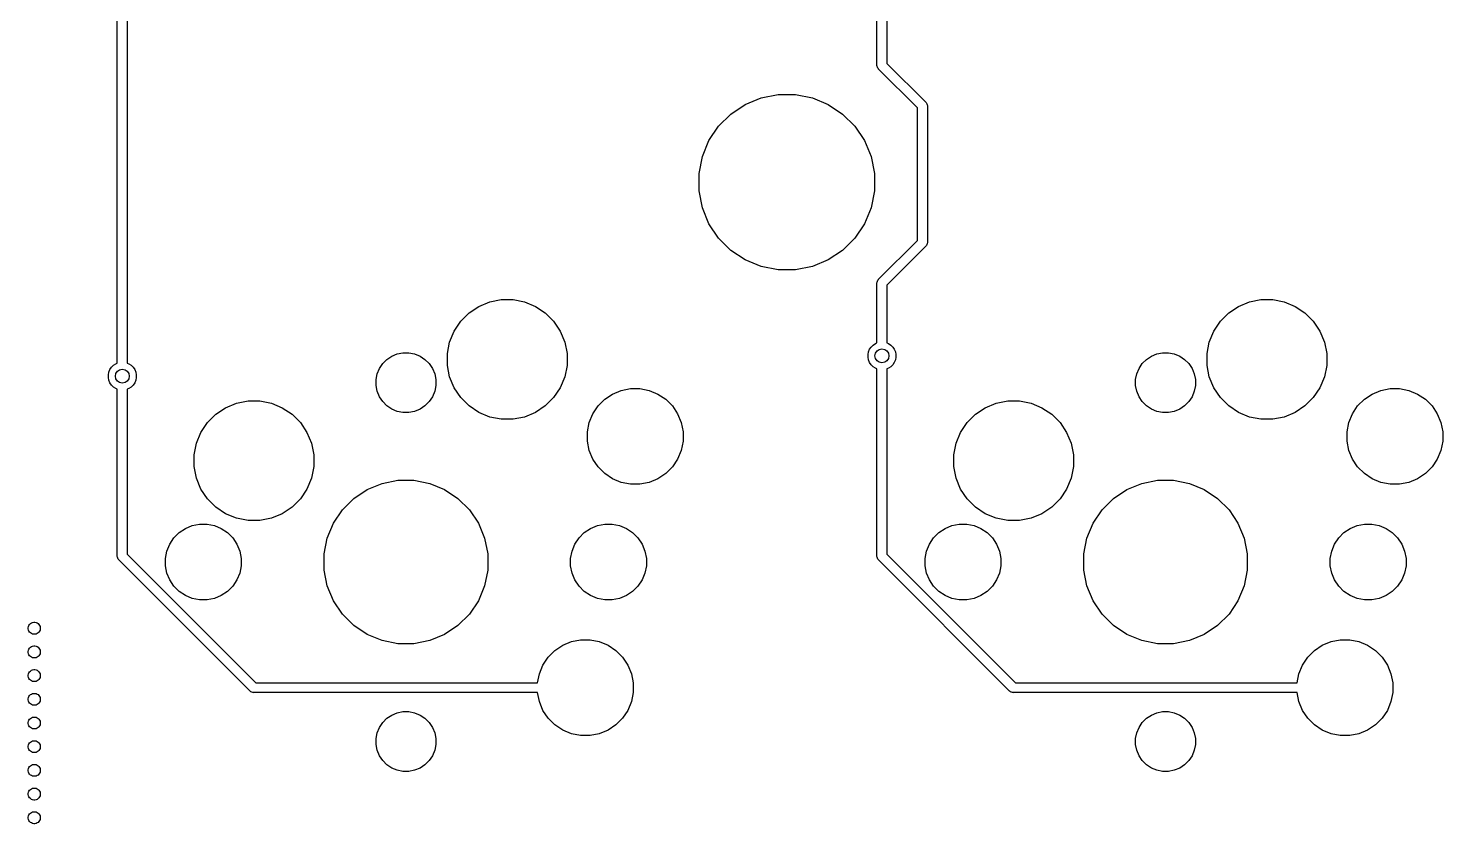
# Model space of a CAD drawing. Extents: x 70 to 347, y -163 to -55.
# Drawn here: x 208.78 to 244.25, y -153.96 to -134.01 of the extents above; entities that cross this region are included whole.
import ezdxf

# ---------------------------------------------------------------- set-up
doc = ezdxf.new("R2010")
doc.units = 0
doc.layers.add('BLACK', color=7, linetype='CONTINUOUS')

msp = doc.modelspace()

# ---------------------------------------------------------------- linework, layer by layer
at = {"layer": 'BLACK', "linetype": 'CONTINUOUS'}
for p, q in [((230.06, -134.936), (230.06, -131.527)), ((211.01, -142.408), (211.01, -131.654)), ((211.26, -131.7), (211.26, -142.408)), ((230.31, -131.621), (230.31, -134.891)), ((230.059, -134.943), (230.06, -134.936)), ((230.061, -134.967), (230.059, -134.943)), ((230.069, -134.991), (230.061, -134.967)), ((230.08, -135.012), (230.069, -134.991)), ((230.087, -135.021), (230.08, -135.012)), ((230.096, -135.031), (230.087, -135.021)), ((230.101, -135.035), (230.096, -135.031)), ((231.073, -136.008), (230.101, -135.035)), ((230.31, -134.891), (231.282, -135.863)), ((226.755, -135.922), (227.155, -135.756)), ((227.155, -135.756), (227.58, -135.671)), ((227.58, -135.671), (228.014, -135.671)), ((228.014, -135.671), (228.439, -135.756)), ((228.439, -135.756), (228.839, -135.922)), ((226.088, -136.469), (226.395, -136.162)), ((226.395, -136.162), (226.755, -135.922)), ((228.839, -135.922), (229.199, -136.162)), ((229.199, -136.162), (229.506, -136.469)), ((231.073, -139.333), (231.073, -136.008)), ((231.282, -135.863), (231.287, -135.867)), ((231.287, -135.867), (231.291, -135.872)), ((231.291, -135.872), (231.302, -135.886)), ((231.302, -135.886), (231.304, -135.889)), ((231.304, -135.889), (231.314, -135.908)), ((231.314, -135.908), (231.321, -135.932)), ((231.321, -135.932), (231.323, -135.95)), ((231.323, -135.95), (231.323, -135.95)), ((231.323, -135.95), (231.324, -135.956)), ((231.324, -135.956), (231.323, -135.962)), ((231.323, -135.962), (231.323, -139.379)), ((225.847, -136.829), (226.088, -136.469)), ((229.506, -136.469), (229.747, -136.829)), ((225.682, -137.229), (225.847, -136.829)), ((229.747, -136.829), (229.912, -137.229)), ((225.597, -137.655), (225.682, -137.229)), ((229.912, -137.229), (229.997, -137.655)), ((225.597, -138.088), (225.597, -137.655)), ((229.997, -137.655), (229.997, -138.088)), ((225.682, -138.513), (225.597, -138.088)), ((229.997, -138.088), (229.912, -138.513)), ((225.847, -138.913), (225.682, -138.513)), ((229.912, -138.513), (229.747, -138.913)), ((226.088, -139.274), (225.847, -138.913)), ((229.747, -138.913), (229.506, -139.274)), ((226.395, -139.58), (226.088, -139.274)), ((229.506, -139.274), (229.199, -139.58)), ((230.101, -140.306), (231.073, -139.333)), ((231.323, -139.391), (231.321, -139.41)), ((231.323, -139.379), (231.324, -139.385)), ((231.324, -139.385), (231.323, -139.391)), ((231.323, -139.391), (231.323, -139.391)), ((226.755, -139.821), (226.395, -139.58)), ((229.199, -139.58), (228.839, -139.821)), ((231.282, -139.478), (230.31, -140.45)), ((231.287, -139.474), (231.282, -139.478)), ((231.3, -139.457), (231.287, -139.474)), ((231.302, -139.455), (231.3, -139.457)), ((231.314, -139.433), (231.302, -139.455)), ((231.318, -139.421), (231.314, -139.433)), ((231.321, -139.41), (231.318, -139.421)), ((227.155, -139.987), (226.755, -139.821)), ((227.58, -140.071), (227.155, -139.987)), ((228.014, -140.071), (227.58, -140.071)), ((228.439, -139.987), (228.014, -140.071)), ((228.839, -139.821), (228.439, -139.987)), ((230.059, -140.399), (230.06, -140.392)), ((230.06, -140.405), (230.059, -140.399)), ((230.06, -140.392), (230.061, -140.374)), ((230.06, -140.392), (230.06, -140.392)), ((230.06, -141.9), (230.06, -140.405)), ((230.061, -140.374), (230.069, -140.35)), ((230.069, -140.35), (230.08, -140.329)), ((230.08, -140.329), (230.096, -140.31)), ((230.096, -140.31), (230.101, -140.306)), ((230.31, -140.45), (230.31, -141.9)), ((219.621, -141.36), (219.83, -141.151)), ((219.83, -141.151), (220.076, -140.987)), ((220.076, -140.987), (220.349, -140.874)), ((220.349, -140.874), (220.639, -140.816)), ((220.639, -140.816), (220.934, -140.816)), ((220.934, -140.816), (221.224, -140.874)), ((221.224, -140.874), (221.497, -140.987)), ((221.497, -140.987), (221.743, -141.151)), ((221.743, -141.151), (221.952, -141.36)), ((238.671, -141.36), (238.88, -141.151)), ((238.88, -141.151), (239.126, -140.987)), ((239.126, -140.987), (239.399, -140.874)), ((239.399, -140.874), (239.689, -140.816)), ((239.689, -140.816), (239.984, -140.816)), ((239.984, -140.816), (240.274, -140.874)), ((240.274, -140.874), (240.547, -140.987)), ((240.547, -140.987), (240.793, -141.151)), ((240.793, -141.151), (241.002, -141.36)), ((219.457, -141.606), (219.621, -141.36)), ((221.952, -141.36), (222.116, -141.606)), ((238.507, -141.606), (238.671, -141.36)), ((241.002, -141.36), (241.166, -141.606)), ((219.287, -142.168), (219.344, -141.879)), ((219.344, -141.879), (219.457, -141.606)), ((222.116, -141.606), (222.229, -141.879)), ((222.229, -141.879), (222.287, -142.168)), ((238.337, -142.168), (238.394, -141.879)), ((238.394, -141.879), (238.507, -141.606)), ((241.166, -141.606), (241.279, -141.879)), ((241.279, -141.879), (241.337, -142.168)), ((217.768, -142.314), (217.891, -142.232)), ((217.891, -142.232), (218.028, -142.175)), ((218.028, -142.175), (218.173, -142.146)), ((218.173, -142.146), (218.32, -142.146)), ((218.32, -142.146), (218.465, -142.175)), ((218.465, -142.175), (218.602, -142.232)), ((218.602, -142.232), (218.725, -142.314)), ((219.287, -142.464), (219.287, -142.168)), ((222.287, -142.168), (222.287, -142.464)), ((229.835, -142.193), (229.848, -142.125)), ((229.835, -142.262), (229.835, -142.193)), ((229.848, -142.125), (229.874, -142.062)), ((229.874, -142.062), (229.913, -142.004)), ((229.913, -142.004), (229.961, -141.955)), ((229.961, -141.955), (230.019, -141.917)), ((230.019, -141.917), (230.06, -141.9)), ((230.31, -141.9), (230.35, -141.917)), ((230.35, -141.917), (230.408, -141.955)), ((230.408, -141.955), (230.456, -142.004)), ((230.456, -142.004), (230.495, -142.062)), ((230.495, -142.062), (230.521, -142.125)), ((230.521, -142.125), (230.535, -142.193)), ((230.535, -142.193), (230.535, -142.262)), ((236.818, -142.314), (236.941, -142.232)), ((236.941, -142.232), (237.078, -142.175)), ((237.078, -142.175), (237.223, -142.146)), ((237.223, -142.146), (237.37, -142.146)), ((237.37, -142.146), (237.515, -142.175)), ((237.515, -142.175), (237.652, -142.232)), ((237.652, -142.232), (237.775, -142.314)), ((238.337, -142.464), (238.337, -142.168)), ((241.337, -142.168), (241.337, -142.464)), ((210.798, -142.633), (210.824, -142.57)), ((210.824, -142.57), (210.863, -142.512)), ((210.863, -142.512), (210.911, -142.463)), ((210.911, -142.463), (210.969, -142.425)), ((210.969, -142.425), (211.01, -142.408)), ((211.26, -142.408), (211.3, -142.425)), ((211.3, -142.425), (211.358, -142.463)), ((211.358, -142.463), (211.406, -142.512)), ((211.406, -142.512), (211.445, -142.57)), ((211.445, -142.57), (211.471, -142.633)), ((217.525, -142.677), (217.582, -142.541)), ((217.582, -142.541), (217.664, -142.418)), ((217.664, -142.418), (217.768, -142.314)), ((218.725, -142.314), (218.829, -142.418)), ((218.829, -142.418), (218.911, -142.541)), ((218.911, -142.541), (218.968, -142.677)), ((219.344, -142.754), (219.287, -142.464)), ((222.287, -142.464), (222.229, -142.754)), ((229.848, -142.329), (229.835, -142.262)), ((229.874, -142.393), (229.848, -142.329)), ((229.913, -142.45), (229.874, -142.393)), ((229.961, -142.499), (229.913, -142.45)), ((230.019, -142.537), (229.961, -142.499)), ((230.06, -142.554), (230.019, -142.537)), ((230.06, -147.245), (230.06, -142.554)), ((230.35, -142.537), (230.31, -142.554)), ((230.31, -142.554), (230.31, -147.199)), ((230.408, -142.499), (230.35, -142.537)), ((230.456, -142.45), (230.408, -142.499)), ((230.495, -142.393), (230.456, -142.45)), ((230.521, -142.329), (230.495, -142.393)), ((230.535, -142.262), (230.521, -142.329)), ((236.575, -142.677), (236.632, -142.541)), ((236.632, -142.541), (236.714, -142.418)), ((236.714, -142.418), (236.818, -142.314)), ((237.775, -142.314), (237.879, -142.418)), ((237.879, -142.418), (237.961, -142.541)), ((237.961, -142.541), (238.018, -142.677)), ((238.394, -142.754), (238.337, -142.464)), ((241.337, -142.464), (241.279, -142.754)), ((210.785, -142.701), (210.798, -142.633)), ((210.785, -142.77), (210.785, -142.701)), ((210.798, -142.837), (210.785, -142.77)), ((210.824, -142.901), (210.798, -142.837)), ((210.863, -142.958), (210.824, -142.901)), ((211.445, -142.901), (211.406, -142.958)), ((211.471, -142.837), (211.445, -142.901)), ((211.471, -142.633), (211.485, -142.701)), ((211.485, -142.77), (211.471, -142.837)), ((211.485, -142.701), (211.485, -142.77)), ((217.497, -142.822), (217.525, -142.677)), ((217.497, -142.97), (217.497, -142.822)), ((218.968, -142.677), (218.997, -142.822)), ((218.997, -142.822), (218.997, -142.97)), ((219.457, -143.027), (219.344, -142.754)), ((222.229, -142.754), (222.116, -143.027)), ((236.547, -142.822), (236.575, -142.677)), ((236.547, -142.97), (236.547, -142.822)), ((238.018, -142.677), (238.047, -142.822)), ((238.047, -142.822), (238.047, -142.97)), ((238.507, -143.027), (238.394, -142.754)), ((241.279, -142.754), (241.166, -143.027)), ((210.911, -143.007), (210.863, -142.958)), ((210.969, -143.045), (210.911, -143.007)), ((211.01, -143.062), (210.969, -143.045)), ((211.01, -147.245), (211.01, -143.062)), ((211.3, -143.045), (211.26, -143.062)), ((211.26, -143.062), (211.26, -147.199)), ((211.358, -143.007), (211.3, -143.045)), ((211.406, -142.958), (211.358, -143.007)), ((217.525, -143.115), (217.497, -142.97)), ((217.582, -143.251), (217.525, -143.115)), ((217.664, -143.374), (217.582, -143.251)), ((218.911, -143.251), (218.829, -143.374)), ((218.968, -143.115), (218.911, -143.251)), ((218.997, -142.97), (218.968, -143.115)), ((219.621, -143.272), (219.457, -143.027)), ((219.83, -143.481), (219.621, -143.272)), ((221.952, -143.272), (221.743, -143.481)), ((222.116, -143.027), (221.952, -143.272)), ((223.232, -143.314), (223.428, -143.183)), ((223.428, -143.183), (223.647, -143.092)), ((223.647, -143.092), (223.878, -143.046)), ((223.878, -143.046), (224.115, -143.046)), ((224.115, -143.046), (224.347, -143.092)), ((224.347, -143.092), (224.565, -143.183)), ((224.565, -143.183), (224.762, -143.314)), ((236.575, -143.115), (236.547, -142.97)), ((236.632, -143.251), (236.575, -143.115)), ((236.714, -143.374), (236.632, -143.251)), ((237.961, -143.251), (237.879, -143.374)), ((238.018, -143.115), (237.961, -143.251)), ((238.047, -142.97), (238.018, -143.115)), ((238.671, -143.272), (238.507, -143.027)), ((238.88, -143.481), (238.671, -143.272)), ((241.002, -143.272), (240.793, -143.481)), ((241.166, -143.027), (241.002, -143.272)), ((242.282, -143.314), (242.478, -143.183)), ((242.478, -143.183), (242.697, -143.092)), ((242.697, -143.092), (242.928, -143.046)), ((242.928, -143.046), (243.165, -143.046)), ((243.165, -143.046), (243.397, -143.092)), ((243.397, -143.092), (243.615, -143.183)), ((243.615, -143.183), (243.812, -143.314)), ((213.48, -143.691), (213.726, -143.527)), ((213.726, -143.527), (213.999, -143.414)), ((213.999, -143.414), (214.289, -143.356)), ((214.289, -143.356), (214.584, -143.356)), ((214.584, -143.356), (214.874, -143.414)), ((214.874, -143.414), (215.147, -143.527)), ((215.147, -143.527), (215.393, -143.691)), ((217.768, -143.479), (217.664, -143.374)), ((217.891, -143.561), (217.768, -143.479)), ((218.028, -143.617), (217.891, -143.561)), ((218.173, -143.646), (218.028, -143.617)), ((218.32, -143.646), (218.173, -143.646)), ((218.465, -143.617), (218.32, -143.646)), ((218.602, -143.561), (218.465, -143.617)), ((218.725, -143.479), (218.602, -143.561)), ((218.829, -143.374), (218.725, -143.479)), ((220.076, -143.645), (219.83, -143.481)), ((220.349, -143.759), (220.076, -143.645)), ((221.497, -143.645), (221.224, -143.759)), ((221.743, -143.481), (221.497, -143.645)), ((222.933, -143.678), (223.064, -143.481)), ((223.064, -143.481), (223.232, -143.314)), ((224.762, -143.314), (224.929, -143.481)), ((224.929, -143.481), (225.06, -143.678)), ((232.53, -143.691), (232.776, -143.527)), ((232.776, -143.527), (233.049, -143.414)), ((233.049, -143.414), (233.339, -143.356)), ((233.339, -143.356), (233.634, -143.356)), ((233.634, -143.356), (233.924, -143.414)), ((233.924, -143.414), (234.197, -143.527)), ((234.197, -143.527), (234.443, -143.691)), ((236.818, -143.479), (236.714, -143.374)), ((236.941, -143.561), (236.818, -143.479)), ((237.078, -143.617), (236.941, -143.561)), ((237.223, -143.646), (237.078, -143.617)), ((237.37, -143.646), (237.223, -143.646)), ((237.515, -143.617), (237.37, -143.646)), ((237.652, -143.561), (237.515, -143.617)), ((237.775, -143.479), (237.652, -143.561)), ((237.879, -143.374), (237.775, -143.479)), ((239.126, -143.645), (238.88, -143.481)), ((239.399, -143.759), (239.126, -143.645)), ((240.547, -143.645), (240.274, -143.759)), ((240.793, -143.481), (240.547, -143.645)), ((241.983, -143.678), (242.114, -143.481)), ((242.114, -143.481), (242.282, -143.314)), ((243.812, -143.314), (243.979, -143.481)), ((243.979, -143.481), (244.11, -143.678)), ((213.107, -144.146), (213.271, -143.9)), ((213.271, -143.9), (213.48, -143.691)), ((215.393, -143.691), (215.602, -143.9)), ((215.602, -143.9), (215.766, -144.146)), ((220.639, -143.816), (220.349, -143.759)), ((220.934, -143.816), (220.639, -143.816)), ((221.224, -143.759), (220.934, -143.816)), ((222.797, -144.128), (222.843, -143.896)), ((222.843, -143.896), (222.933, -143.678)), ((225.06, -143.678), (225.15, -143.896)), ((225.15, -143.896), (225.197, -144.128)), ((232.157, -144.146), (232.321, -143.9)), ((232.321, -143.9), (232.53, -143.691)), ((234.443, -143.691), (234.652, -143.9)), ((234.652, -143.9), (234.816, -144.146)), ((239.689, -143.816), (239.399, -143.759)), ((239.984, -143.816), (239.689, -143.816)), ((240.274, -143.759), (239.984, -143.816)), ((241.847, -144.128), (241.893, -143.896)), ((241.893, -143.896), (241.983, -143.678)), ((244.11, -143.678), (244.2, -143.896)), ((244.2, -143.896), (244.247, -144.128)), ((212.994, -144.419), (213.107, -144.146)), ((215.766, -144.146), (215.879, -144.419)), ((222.797, -144.364), (222.797, -144.128)), ((225.197, -144.128), (225.197, -144.364)), ((232.044, -144.419), (232.157, -144.146)), ((234.816, -144.146), (234.929, -144.419)), ((241.847, -144.364), (241.847, -144.128)), ((244.247, -144.128), (244.247, -144.364)), ((212.937, -144.708), (212.994, -144.419)), ((212.937, -145.004), (212.937, -144.708)), ((215.879, -144.419), (215.937, -144.708)), ((215.937, -144.708), (215.937, -145.004)), ((222.843, -144.596), (222.797, -144.364)), ((222.933, -144.815), (222.843, -144.596)), ((225.15, -144.596), (225.06, -144.815)), ((225.197, -144.364), (225.15, -144.596)), ((231.987, -144.708), (232.044, -144.419)), ((231.987, -145.004), (231.987, -144.708)), ((234.929, -144.419), (234.987, -144.708)), ((234.987, -144.708), (234.987, -145.004)), ((241.893, -144.596), (241.847, -144.364)), ((241.983, -144.815), (241.893, -144.596)), ((244.2, -144.596), (244.11, -144.815)), ((244.247, -144.364), (244.2, -144.596)), ((212.994, -145.294), (212.937, -145.004)), ((215.937, -145.004), (215.879, -145.294)), ((223.064, -145.011), (222.933, -144.815)), ((223.232, -145.178), (223.064, -145.011)), ((224.929, -145.011), (224.762, -145.178)), ((225.06, -144.815), (224.929, -145.011)), ((232.044, -145.294), (231.987, -145.004)), ((234.987, -145.004), (234.929, -145.294)), ((242.114, -145.011), (241.983, -144.815)), ((242.282, -145.178), (242.114, -145.011)), ((243.979, -145.011), (243.812, -145.178)), ((244.11, -144.815), (243.979, -145.011)), ((213.107, -145.567), (212.994, -145.294)), ((215.879, -145.294), (215.766, -145.567)), ((217.276, -145.58), (217.649, -145.425)), ((217.649, -145.425), (218.045, -145.346)), ((218.045, -145.346), (218.448, -145.346)), ((218.448, -145.346), (218.845, -145.425)), ((218.845, -145.425), (219.218, -145.58)), ((223.428, -145.31), (223.232, -145.178)), ((223.647, -145.4), (223.428, -145.31)), ((223.878, -145.446), (223.647, -145.4)), ((224.347, -145.4), (224.115, -145.446)), ((224.565, -145.31), (224.347, -145.4)), ((224.762, -145.178), (224.565, -145.31)), ((232.157, -145.567), (232.044, -145.294)), ((234.929, -145.294), (234.816, -145.567)), ((236.326, -145.58), (236.699, -145.425)), ((236.699, -145.425), (237.095, -145.346)), ((237.095, -145.346), (237.499, -145.346)), ((237.499, -145.346), (237.895, -145.425)), ((237.895, -145.425), (238.268, -145.58)), ((242.478, -145.31), (242.282, -145.178)), ((242.697, -145.4), (242.478, -145.31)), ((242.928, -145.446), (242.697, -145.4)), ((243.397, -145.4), (243.165, -145.446)), ((243.615, -145.31), (243.397, -145.4)), ((243.812, -145.178), (243.615, -145.31)), ((213.271, -145.812), (213.107, -145.567)), ((215.766, -145.567), (215.602, -145.812)), ((216.94, -145.804), (217.276, -145.58)), ((219.218, -145.58), (219.553, -145.804)), ((224.115, -145.446), (223.878, -145.446)), ((232.321, -145.812), (232.157, -145.567)), ((234.816, -145.567), (234.652, -145.812)), ((235.99, -145.804), (236.326, -145.58)), ((238.268, -145.58), (238.603, -145.804)), ((243.165, -145.446), (242.928, -145.446)), ((213.48, -146.021), (213.271, -145.812)), ((213.726, -146.185), (213.48, -146.021)), ((215.393, -146.021), (215.147, -146.185)), ((215.602, -145.812), (215.393, -146.021)), ((216.43, -146.425), (216.654, -146.089)), ((216.654, -146.089), (216.94, -145.804)), ((219.553, -145.804), (219.839, -146.089)), ((219.839, -146.089), (220.063, -146.425)), ((232.53, -146.021), (232.321, -145.812)), ((232.776, -146.185), (232.53, -146.021)), ((234.443, -146.021), (234.197, -146.185)), ((234.652, -145.812), (234.443, -146.021)), ((235.48, -146.425), (235.704, -146.089)), ((235.704, -146.089), (235.99, -145.804)), ((238.603, -145.804), (238.889, -146.089)), ((238.889, -146.089), (239.113, -146.425)), ((212.717, -146.554), (212.889, -146.483)), ((212.889, -146.483), (213.073, -146.446)), ((213.073, -146.446), (213.26, -146.446)), ((213.26, -146.446), (213.444, -146.483)), ((213.444, -146.483), (213.617, -146.554)), ((213.999, -146.299), (213.726, -146.185)), ((214.289, -146.356), (213.999, -146.299)), ((214.584, -146.356), (214.289, -146.356)), ((214.874, -146.299), (214.584, -146.356)), ((215.147, -146.185), (214.874, -146.299)), ((216.275, -146.798), (216.43, -146.425)), ((220.063, -146.425), (220.218, -146.798)), ((222.877, -146.554), (223.049, -146.483)), ((223.049, -146.483), (223.233, -146.446)), ((223.233, -146.446), (223.42, -146.446)), ((223.42, -146.446), (223.604, -146.483)), ((223.604, -146.483), (223.777, -146.554)), ((231.767, -146.554), (231.939, -146.483)), ((231.939, -146.483), (232.123, -146.446)), ((232.123, -146.446), (232.31, -146.446)), ((232.31, -146.446), (232.494, -146.483)), ((232.494, -146.483), (232.667, -146.554)), ((233.049, -146.299), (232.776, -146.185)), ((233.339, -146.356), (233.049, -146.299)), ((233.634, -146.356), (233.339, -146.356)), ((233.924, -146.299), (233.634, -146.356)), ((234.197, -146.185), (233.924, -146.299)), ((235.325, -146.798), (235.48, -146.425)), ((239.113, -146.425), (239.268, -146.798)), ((241.927, -146.554), (242.099, -146.483)), ((242.099, -146.483), (242.283, -146.446)), ((242.283, -146.446), (242.47, -146.446)), ((242.47, -146.446), (242.654, -146.483)), ((242.654, -146.483), (242.827, -146.554)), ((212.325, -146.946), (212.429, -146.791)), ((212.429, -146.791), (212.561, -146.658)), ((212.561, -146.658), (212.717, -146.554)), ((213.617, -146.554), (213.772, -146.658)), ((213.772, -146.658), (213.905, -146.791)), ((213.905, -146.791), (214.008, -146.946)), ((216.197, -147.194), (216.275, -146.798)), ((220.218, -146.798), (220.297, -147.194)), ((222.485, -146.946), (222.589, -146.791)), ((222.589, -146.791), (222.721, -146.658)), ((222.721, -146.658), (222.877, -146.554)), ((223.777, -146.554), (223.932, -146.658)), ((223.932, -146.658), (224.065, -146.791)), ((224.065, -146.791), (224.168, -146.946)), ((231.375, -146.946), (231.479, -146.791)), ((231.479, -146.791), (231.611, -146.658)), ((231.611, -146.658), (231.767, -146.554)), ((232.667, -146.554), (232.822, -146.658)), ((232.822, -146.658), (232.955, -146.791)), ((232.955, -146.791), (233.058, -146.946)), ((235.247, -147.194), (235.325, -146.798)), ((239.268, -146.798), (239.347, -147.194)), ((241.535, -146.946), (241.639, -146.791)), ((241.639, -146.791), (241.771, -146.658)), ((241.771, -146.658), (241.927, -146.554)), ((242.827, -146.554), (242.982, -146.658)), ((242.982, -146.658), (243.115, -146.791)), ((243.115, -146.791), (243.218, -146.946)), ((211.26, -147.199), (214.481, -150.421)), ((212.217, -147.303), (212.253, -147.119)), ((212.253, -147.119), (212.325, -146.946)), ((214.008, -146.946), (214.08, -147.119)), ((214.08, -147.119), (214.117, -147.303)), ((216.197, -147.598), (216.197, -147.194)), ((220.297, -147.194), (220.297, -147.598)), ((222.377, -147.303), (222.413, -147.119)), ((222.413, -147.119), (222.485, -146.946)), ((224.168, -146.946), (224.24, -147.119)), ((224.24, -147.119), (224.277, -147.303)), ((230.31, -147.199), (233.531, -150.421)), ((231.267, -147.303), (231.303, -147.119)), ((231.303, -147.119), (231.375, -146.946)), ((233.058, -146.946), (233.13, -147.119)), ((233.13, -147.119), (233.167, -147.303)), ((235.247, -147.598), (235.247, -147.194)), ((239.347, -147.194), (239.347, -147.598)), ((241.427, -147.303), (241.463, -147.119)), ((241.463, -147.119), (241.535, -146.946)), ((243.218, -146.946), (243.29, -147.119)), ((243.29, -147.119), (243.327, -147.303)), ((211.009, -147.251), (211.01, -147.245)), ((211.01, -147.257), (211.009, -147.251)), ((211.011, -147.276), (211.01, -147.257)), ((211.01, -147.257), (211.01, -147.257)), ((211.019, -147.299), (211.011, -147.276)), ((211.03, -147.321), (211.019, -147.299)), ((211.046, -147.34), (211.03, -147.321)), ((211.051, -147.344), (211.046, -147.34)), ((214.337, -150.63), (211.051, -147.344)), ((212.217, -147.49), (212.217, -147.303)), ((212.253, -147.673), (212.217, -147.49)), ((214.117, -147.49), (214.08, -147.673)), ((214.117, -147.303), (214.117, -147.49)), ((222.377, -147.49), (222.377, -147.303)), ((222.413, -147.673), (222.377, -147.49)), ((224.277, -147.49), (224.24, -147.673)), ((224.277, -147.303), (224.277, -147.49)), ((230.059, -147.251), (230.06, -147.245)), ((230.06, -147.257), (230.059, -147.251)), ((230.061, -147.276), (230.06, -147.257)), ((230.06, -147.257), (230.06, -147.257)), ((230.069, -147.299), (230.061, -147.276)), ((230.08, -147.321), (230.069, -147.299)), ((230.096, -147.34), (230.08, -147.321)), ((230.101, -147.344), (230.096, -147.34)), ((233.387, -150.63), (230.101, -147.344)), ((231.267, -147.49), (231.267, -147.303)), ((231.303, -147.673), (231.267, -147.49)), ((233.167, -147.49), (233.13, -147.673)), ((233.167, -147.303), (233.167, -147.49)), ((241.427, -147.49), (241.427, -147.303)), ((241.463, -147.673), (241.427, -147.49)), ((243.327, -147.49), (243.29, -147.673)), ((243.327, -147.303), (243.327, -147.49)), ((212.325, -147.846), (212.253, -147.673)), ((212.429, -148.002), (212.325, -147.846)), ((214.008, -147.846), (213.905, -148.002)), ((214.08, -147.673), (214.008, -147.846)), ((216.275, -147.994), (216.197, -147.598)), ((220.297, -147.598), (220.218, -147.994)), ((222.485, -147.846), (222.413, -147.673)), ((222.589, -148.002), (222.485, -147.846)), ((224.168, -147.846), (224.065, -148.002)), ((224.24, -147.673), (224.168, -147.846)), ((231.375, -147.846), (231.303, -147.673)), ((231.479, -148.002), (231.375, -147.846)), ((233.058, -147.846), (232.955, -148.002)), ((233.13, -147.673), (233.058, -147.846)), ((235.325, -147.994), (235.247, -147.598)), ((239.347, -147.598), (239.268, -147.994)), ((241.535, -147.846), (241.463, -147.673)), ((241.639, -148.002), (241.535, -147.846)), ((243.218, -147.846), (243.115, -148.002)), ((243.29, -147.673), (243.218, -147.846)), ((212.561, -148.134), (212.429, -148.002)), ((212.717, -148.238), (212.561, -148.134)), ((212.889, -148.31), (212.717, -148.238)), ((213.617, -148.238), (213.444, -148.31)), ((213.772, -148.134), (213.617, -148.238)), ((213.905, -148.002), (213.772, -148.134)), ((216.43, -148.367), (216.275, -147.994)), ((220.218, -147.994), (220.063, -148.367)), ((222.721, -148.134), (222.589, -148.002)), ((222.877, -148.238), (222.721, -148.134)), ((223.049, -148.31), (222.877, -148.238)), ((223.777, -148.238), (223.604, -148.31)), ((223.932, -148.134), (223.777, -148.238)), ((224.065, -148.002), (223.932, -148.134)), ((231.611, -148.134), (231.479, -148.002)), ((231.767, -148.238), (231.611, -148.134)), ((231.939, -148.31), (231.767, -148.238)), ((232.667, -148.238), (232.494, -148.31)), ((232.822, -148.134), (232.667, -148.238)), ((232.955, -148.002), (232.822, -148.134)), ((235.48, -148.367), (235.325, -147.994)), ((239.268, -147.994), (239.113, -148.367)), ((241.771, -148.134), (241.639, -148.002)), ((241.927, -148.238), (241.771, -148.134)), ((242.099, -148.31), (241.927, -148.238)), ((242.827, -148.238), (242.654, -148.31)), ((242.982, -148.134), (242.827, -148.238)), ((243.115, -148.002), (242.982, -148.134)), ((213.073, -148.346), (212.889, -148.31)), ((213.26, -148.346), (213.073, -148.346)), ((213.444, -148.31), (213.26, -148.346)), ((216.654, -148.703), (216.43, -148.367)), ((220.063, -148.367), (219.839, -148.703)), ((223.233, -148.346), (223.049, -148.31)), ((223.42, -148.346), (223.233, -148.346)), ((223.604, -148.31), (223.42, -148.346)), ((232.123, -148.346), (231.939, -148.31)), ((232.31, -148.346), (232.123, -148.346)), ((232.494, -148.31), (232.31, -148.346)), ((235.704, -148.703), (235.48, -148.367)), ((239.113, -148.367), (238.889, -148.703)), ((242.283, -148.346), (242.099, -148.31)), ((242.47, -148.346), (242.283, -148.346)), ((242.654, -148.31), (242.47, -148.346)), ((208.794, -148.986), (208.81, -148.961)), ((208.81, -148.961), (208.831, -148.94)), ((208.831, -148.94), (208.856, -148.924)), ((208.856, -148.924), (208.883, -148.912)), ((208.883, -148.912), (208.912, -148.907)), ((208.912, -148.907), (208.942, -148.907)), ((208.942, -148.907), (208.971, -148.912)), ((208.971, -148.912), (208.998, -148.924)), ((208.998, -148.924), (209.023, -148.94)), ((209.023, -148.94), (209.044, -148.961)), ((209.044, -148.961), (209.06, -148.986)), ((216.94, -148.989), (216.654, -148.703)), ((219.839, -148.703), (219.553, -148.989)), ((235.99, -148.989), (235.704, -148.703)), ((238.889, -148.703), (238.603, -148.989)), ((208.777, -149.042), (208.783, -149.013)), ((208.777, -149.071), (208.777, -149.042)), ((208.783, -149.1), (208.777, -149.071)), ((208.783, -149.013), (208.794, -148.986)), ((208.794, -149.128), (208.783, -149.1)), ((208.81, -149.152), (208.794, -149.128)), ((208.831, -149.173), (208.81, -149.152)), ((208.856, -149.189), (208.831, -149.173)), ((208.883, -149.201), (208.856, -149.189)), ((208.912, -149.207), (208.883, -149.201)), ((208.942, -149.207), (208.912, -149.207)), ((208.971, -149.201), (208.942, -149.207)), ((208.998, -149.189), (208.971, -149.201)), ((209.023, -149.173), (208.998, -149.189)), ((209.044, -149.152), (209.023, -149.173)), ((209.06, -149.128), (209.044, -149.152)), ((209.06, -148.986), (209.071, -149.013)), ((209.071, -149.1), (209.06, -149.128)), ((209.071, -149.013), (209.077, -149.042)), ((209.077, -149.071), (209.071, -149.1)), ((209.077, -149.042), (209.077, -149.071)), ((217.276, -149.213), (216.94, -148.989)), ((217.649, -149.367), (217.276, -149.213)), ((219.218, -149.213), (218.845, -149.367)), ((219.553, -148.989), (219.218, -149.213)), ((236.326, -149.213), (235.99, -148.989)), ((236.699, -149.367), (236.326, -149.213)), ((238.268, -149.213), (237.895, -149.367)), ((238.603, -148.989), (238.268, -149.213)), ((208.777, -149.636), (208.783, -149.607)), ((208.777, -149.665), (208.777, -149.636)), ((208.783, -149.694), (208.777, -149.665)), ((208.783, -149.607), (208.794, -149.579)), ((208.794, -149.579), (208.81, -149.555)), ((208.81, -149.555), (208.831, -149.534)), ((208.831, -149.534), (208.856, -149.517)), ((208.856, -149.517), (208.883, -149.506)), ((208.883, -149.506), (208.912, -149.5)), ((208.912, -149.5), (208.942, -149.5)), ((208.942, -149.5), (208.971, -149.506)), ((208.971, -149.506), (208.998, -149.517)), ((208.998, -149.517), (209.023, -149.534)), ((209.023, -149.534), (209.044, -149.555)), ((209.044, -149.555), (209.06, -149.579)), ((209.06, -149.579), (209.071, -149.607)), ((209.071, -149.607), (209.077, -149.636)), ((209.077, -149.665), (209.071, -149.694)), ((209.077, -149.636), (209.077, -149.665)), ((218.045, -149.446), (217.649, -149.367)), ((218.448, -149.446), (218.045, -149.446)), ((218.845, -149.367), (218.448, -149.446)), ((221.814, -149.781), (221.982, -149.614)), ((221.982, -149.614), (222.178, -149.483)), ((222.178, -149.483), (222.397, -149.392)), ((222.397, -149.392), (222.628, -149.346)), ((222.628, -149.346), (222.865, -149.346)), ((222.865, -149.346), (223.097, -149.392)), ((223.097, -149.392), (223.315, -149.483)), ((223.315, -149.483), (223.512, -149.614)), ((223.512, -149.614), (223.679, -149.781)), ((237.095, -149.446), (236.699, -149.367)), ((237.499, -149.446), (237.095, -149.446)), ((237.895, -149.367), (237.499, -149.446)), ((240.864, -149.781), (241.032, -149.614)), ((241.032, -149.614), (241.228, -149.483)), ((241.228, -149.483), (241.447, -149.392)), ((241.447, -149.392), (241.678, -149.346)), ((241.678, -149.346), (241.915, -149.346)), ((241.915, -149.346), (242.147, -149.392)), ((242.147, -149.392), (242.365, -149.483)), ((242.365, -149.483), (242.562, -149.614)), ((242.562, -149.614), (242.729, -149.781)), ((208.794, -149.721), (208.783, -149.694)), ((208.81, -149.746), (208.794, -149.721)), ((208.831, -149.767), (208.81, -149.746)), ((208.856, -149.783), (208.831, -149.767)), ((208.883, -149.795), (208.856, -149.783)), ((208.912, -149.8), (208.883, -149.795)), ((208.942, -149.8), (208.912, -149.8)), ((208.971, -149.795), (208.942, -149.8)), ((208.998, -149.783), (208.971, -149.795)), ((209.023, -149.767), (208.998, -149.783)), ((209.044, -149.746), (209.023, -149.767)), ((209.06, -149.721), (209.044, -149.746)), ((209.071, -149.694), (209.06, -149.721)), ((221.593, -150.196), (221.683, -149.978)), ((221.683, -149.978), (221.814, -149.781)), ((223.679, -149.781), (223.81, -149.978)), ((223.81, -149.978), (223.9, -150.196)), ((240.643, -150.196), (240.733, -149.978)), ((240.733, -149.978), (240.864, -149.781)), ((242.729, -149.781), (242.86, -149.978)), ((242.86, -149.978), (242.95, -150.196)), ((208.777, -150.229), (208.783, -150.2)), ((208.777, -150.259), (208.777, -150.229)), ((208.783, -150.288), (208.777, -150.259)), ((208.783, -150.2), (208.794, -150.173)), ((208.794, -150.315), (208.783, -150.288)), ((208.794, -150.173), (208.81, -150.148)), ((208.81, -150.34), (208.794, -150.315)), ((208.81, -150.148), (208.831, -150.128)), ((208.831, -150.361), (208.81, -150.34)), ((208.831, -150.128), (208.856, -150.111)), ((208.856, -150.377), (208.831, -150.361)), ((208.856, -150.111), (208.883, -150.1)), ((208.883, -150.388), (208.856, -150.377)), ((208.883, -150.1), (208.912, -150.094)), ((208.912, -150.394), (208.883, -150.388)), ((208.912, -150.094), (208.942, -150.094)), ((208.942, -150.094), (208.971, -150.1)), ((208.971, -150.388), (208.942, -150.394)), ((208.971, -150.1), (208.998, -150.111)), ((208.998, -150.377), (208.971, -150.388)), ((208.998, -150.111), (209.023, -150.128)), ((209.023, -150.361), (208.998, -150.377)), ((209.023, -150.128), (209.044, -150.148)), ((209.044, -150.34), (209.023, -150.361)), ((209.044, -150.148), (209.06, -150.173)), ((209.06, -150.315), (209.044, -150.34)), ((209.06, -150.173), (209.071, -150.2)), ((209.071, -150.288), (209.06, -150.315)), ((209.071, -150.2), (209.077, -150.229)), ((209.077, -150.259), (209.071, -150.288)), ((209.077, -150.229), (209.077, -150.259)), ((221.548, -150.421), (221.593, -150.196)), ((223.9, -150.196), (223.947, -150.428)), ((240.598, -150.421), (240.643, -150.196)), ((242.95, -150.196), (242.997, -150.428)), ((208.794, -150.767), (208.81, -150.742)), ((208.81, -150.742), (208.831, -150.721)), ((208.831, -150.721), (208.856, -150.705)), ((208.856, -150.705), (208.883, -150.694)), ((208.883, -150.694), (208.912, -150.688)), ((208.942, -150.394), (208.912, -150.394)), ((208.912, -150.688), (208.942, -150.688)), ((208.942, -150.688), (208.971, -150.694)), ((208.971, -150.694), (208.998, -150.705)), ((208.998, -150.705), (209.023, -150.721)), ((209.023, -150.721), (209.044, -150.742)), ((209.044, -150.742), (209.06, -150.767)), ((214.341, -150.635), (214.337, -150.63)), ((214.346, -150.639), (214.341, -150.635)), ((214.357, -150.649), (214.346, -150.639)), ((214.346, -150.639), (214.346, -150.639)), ((214.36, -150.651), (214.357, -150.649)), ((214.382, -150.662), (214.36, -150.651)), ((214.405, -150.669), (214.382, -150.662)), ((214.423, -150.671), (214.405, -150.669)), ((214.43, -150.672), (214.423, -150.671)), ((214.423, -150.671), (214.423, -150.671)), ((214.436, -150.671), (214.43, -150.672)), ((221.548, -150.671), (214.436, -150.671)), ((214.481, -150.421), (221.548, -150.421)), ((221.593, -150.896), (221.548, -150.671)), ((223.947, -150.664), (223.9, -150.896)), ((223.947, -150.428), (223.947, -150.664)), ((233.391, -150.635), (233.387, -150.63)), ((233.396, -150.639), (233.391, -150.635)), ((233.41, -150.651), (233.396, -150.639)), ((233.424, -150.658), (233.41, -150.651)), ((233.432, -150.662), (233.424, -150.658)), ((233.455, -150.669), (233.432, -150.662)), ((233.473, -150.671), (233.455, -150.669)), ((233.48, -150.672), (233.473, -150.671)), ((233.473, -150.671), (233.473, -150.671)), ((233.486, -150.671), (233.48, -150.672)), ((240.598, -150.671), (233.486, -150.671)), ((233.531, -150.421), (240.598, -150.421)), ((240.643, -150.896), (240.598, -150.671)), ((242.997, -150.664), (242.95, -150.896)), ((242.997, -150.428), (242.997, -150.664)), ((208.777, -150.823), (208.783, -150.794)), ((208.777, -150.853), (208.777, -150.823)), ((208.783, -150.882), (208.777, -150.853)), ((208.783, -150.794), (208.794, -150.767)), ((208.794, -150.909), (208.783, -150.882)), ((208.81, -150.933), (208.794, -150.909)), ((208.831, -150.954), (208.81, -150.933)), ((208.856, -150.971), (208.831, -150.954)), ((208.883, -150.982), (208.856, -150.971)), ((208.912, -150.988), (208.883, -150.982)), ((208.942, -150.988), (208.912, -150.988)), ((208.971, -150.982), (208.942, -150.988)), ((208.998, -150.971), (208.971, -150.982)), ((209.023, -150.954), (208.998, -150.971)), ((209.044, -150.933), (209.023, -150.954)), ((209.06, -150.909), (209.044, -150.933)), ((209.06, -150.767), (209.071, -150.794)), ((209.071, -150.882), (209.06, -150.909)), ((209.071, -150.794), (209.077, -150.823)), ((209.077, -150.853), (209.071, -150.882)), ((209.077, -150.823), (209.077, -150.853)), ((221.683, -151.115), (221.593, -150.896)), ((223.9, -150.896), (223.81, -151.115)), ((240.733, -151.115), (240.643, -150.896)), ((242.95, -150.896), (242.86, -151.115)), ((208.777, -151.417), (208.783, -151.388)), ((208.777, -151.446), (208.777, -151.417)), ((208.783, -151.475), (208.777, -151.446)), ((208.783, -151.388), (208.794, -151.361)), ((208.794, -151.361), (208.81, -151.336)), ((208.81, -151.336), (208.831, -151.315)), ((208.831, -151.315), (208.856, -151.299)), ((208.856, -151.299), (208.883, -151.287)), ((208.883, -151.287), (208.912, -151.282)), ((208.912, -151.282), (208.942, -151.282)), ((208.942, -151.282), (208.971, -151.287)), ((208.971, -151.287), (208.998, -151.299)), ((208.998, -151.299), (209.023, -151.315)), ((209.023, -151.315), (209.044, -151.336)), ((209.044, -151.336), (209.06, -151.361)), ((209.06, -151.361), (209.071, -151.388)), ((209.071, -151.388), (209.077, -151.417)), ((209.077, -151.446), (209.071, -151.475)), ((209.077, -151.417), (209.077, -151.446)), ((217.582, -151.541), (217.664, -151.418)), ((217.664, -151.418), (217.768, -151.314)), ((217.768, -151.314), (217.891, -151.232)), ((217.891, -151.232), (218.028, -151.175)), ((218.028, -151.175), (218.173, -151.146)), ((218.173, -151.146), (218.32, -151.146)), ((218.32, -151.146), (218.465, -151.175)), ((218.465, -151.175), (218.602, -151.232)), ((218.602, -151.232), (218.725, -151.314)), ((218.725, -151.314), (218.829, -151.418)), ((218.829, -151.418), (218.911, -151.541)), ((221.814, -151.311), (221.683, -151.115)), ((221.982, -151.478), (221.814, -151.311)), ((223.679, -151.311), (223.512, -151.478)), ((223.81, -151.115), (223.679, -151.311)), ((236.632, -151.541), (236.714, -151.418)), ((236.714, -151.418), (236.818, -151.314)), ((236.818, -151.314), (236.941, -151.232)), ((236.941, -151.232), (237.078, -151.175)), ((237.078, -151.175), (237.223, -151.146)), ((237.223, -151.146), (237.37, -151.146)), ((237.37, -151.146), (237.515, -151.175)), ((237.515, -151.175), (237.652, -151.232)), ((237.652, -151.232), (237.775, -151.314)), ((237.775, -151.314), (237.879, -151.418)), ((237.879, -151.418), (237.961, -151.541)), ((240.864, -151.311), (240.733, -151.115)), ((241.032, -151.478), (240.864, -151.311)), ((242.729, -151.311), (242.562, -151.478)), ((242.86, -151.115), (242.729, -151.311)), ((208.794, -151.503), (208.783, -151.475)), ((208.81, -151.527), (208.794, -151.503)), ((208.831, -151.548), (208.81, -151.527)), ((208.856, -151.564), (208.831, -151.548)), ((208.883, -151.576), (208.856, -151.564)), ((208.912, -151.582), (208.883, -151.576)), ((208.942, -151.582), (208.912, -151.582)), ((208.971, -151.576), (208.942, -151.582)), ((208.998, -151.564), (208.971, -151.576)), ((209.023, -151.548), (208.998, -151.564)), ((209.044, -151.527), (209.023, -151.548)), ((209.06, -151.503), (209.044, -151.527)), ((209.071, -151.475), (209.06, -151.503)), ((217.497, -151.822), (217.525, -151.677)), ((217.525, -151.677), (217.582, -151.541)), ((218.911, -151.541), (218.968, -151.677)), ((218.968, -151.677), (218.997, -151.822)), ((222.178, -151.61), (221.982, -151.478)), ((222.397, -151.7), (222.178, -151.61)), ((222.628, -151.746), (222.397, -151.7)), ((222.865, -151.746), (222.628, -151.746)), ((223.097, -151.7), (222.865, -151.746)), ((223.315, -151.61), (223.097, -151.7)), ((223.512, -151.478), (223.315, -151.61)), ((236.547, -151.822), (236.575, -151.677)), ((236.575, -151.677), (236.632, -151.541)), ((237.961, -151.541), (238.018, -151.677)), ((238.018, -151.677), (238.047, -151.822)), ((241.228, -151.61), (241.032, -151.478)), ((241.447, -151.7), (241.228, -151.61)), ((241.678, -151.746), (241.447, -151.7)), ((241.915, -151.746), (241.678, -151.746)), ((242.147, -151.7), (241.915, -151.746)), ((242.365, -151.61), (242.147, -151.7)), ((242.562, -151.478), (242.365, -151.61)), ((208.777, -152.011), (208.783, -151.982)), ((208.777, -152.04), (208.777, -152.011)), ((208.783, -152.069), (208.777, -152.04)), ((208.783, -151.982), (208.794, -151.954)), ((208.794, -152.096), (208.783, -152.069)), ((208.794, -151.954), (208.81, -151.93)), ((208.81, -152.121), (208.794, -152.096)), ((208.81, -151.93), (208.831, -151.909)), ((208.831, -152.142), (208.81, -152.121)), ((208.831, -151.909), (208.856, -151.892)), ((208.856, -152.158), (208.831, -152.142)), ((208.856, -151.892), (208.883, -151.881)), ((208.883, -152.17), (208.856, -152.158)), ((208.883, -151.881), (208.912, -151.875)), ((208.912, -151.875), (208.942, -151.875)), ((208.942, -151.875), (208.971, -151.881)), ((208.971, -151.881), (208.998, -151.892)), ((208.998, -152.158), (208.971, -152.17)), ((208.998, -151.892), (209.023, -151.909)), ((209.023, -152.142), (208.998, -152.158)), ((209.023, -151.909), (209.044, -151.93)), ((209.044, -152.121), (209.023, -152.142)), ((209.044, -151.93), (209.06, -151.954)), ((209.06, -152.096), (209.044, -152.121)), ((209.06, -151.954), (209.071, -151.982)), ((209.071, -152.069), (209.06, -152.096)), ((209.071, -151.982), (209.077, -152.011)), ((209.077, -152.04), (209.071, -152.069)), ((209.077, -152.011), (209.077, -152.04)), ((217.497, -151.97), (217.497, -151.822)), ((217.525, -152.115), (217.497, -151.97)), ((217.582, -152.251), (217.525, -152.115)), ((218.968, -152.115), (218.911, -152.251)), ((218.997, -151.97), (218.968, -152.115)), ((218.997, -151.822), (218.997, -151.97)), ((236.547, -151.97), (236.547, -151.822)), ((236.575, -152.115), (236.547, -151.97)), ((236.632, -152.251), (236.575, -152.115)), ((238.018, -152.115), (237.961, -152.251)), ((238.047, -151.97), (238.018, -152.115)), ((238.047, -151.822), (238.047, -151.97)), ((208.81, -152.523), (208.831, -152.503)), ((208.831, -152.503), (208.856, -152.486)), ((208.856, -152.486), (208.883, -152.475)), ((208.912, -152.175), (208.883, -152.17)), ((208.883, -152.475), (208.912, -152.469)), ((208.942, -152.175), (208.912, -152.175)), ((208.912, -152.469), (208.942, -152.469)), ((208.971, -152.17), (208.942, -152.175)), ((208.942, -152.469), (208.971, -152.475)), ((208.971, -152.475), (208.998, -152.486)), ((208.998, -152.486), (209.023, -152.503)), ((209.023, -152.503), (209.044, -152.523)), ((217.664, -152.374), (217.582, -152.251)), ((217.768, -152.479), (217.664, -152.374)), ((217.891, -152.561), (217.768, -152.479)), ((218.725, -152.479), (218.602, -152.561)), ((218.829, -152.374), (218.725, -152.479)), ((218.911, -152.251), (218.829, -152.374)), ((236.714, -152.374), (236.632, -152.251)), ((236.818, -152.479), (236.714, -152.374)), ((236.941, -152.561), (236.818, -152.479)), ((237.775, -152.479), (237.652, -152.561)), ((237.879, -152.374), (237.775, -152.479)), ((237.961, -152.251), (237.879, -152.374)), ((208.777, -152.604), (208.783, -152.575)), ((208.777, -152.634), (208.777, -152.604)), ((208.783, -152.663), (208.777, -152.634)), ((208.783, -152.575), (208.794, -152.548)), ((208.794, -152.69), (208.783, -152.663)), ((208.794, -152.548), (208.81, -152.523)), ((208.81, -152.715), (208.794, -152.69)), ((208.831, -152.736), (208.81, -152.715)), ((208.856, -152.752), (208.831, -152.736)), ((208.883, -152.763), (208.856, -152.752)), ((208.912, -152.769), (208.883, -152.763)), ((208.942, -152.769), (208.912, -152.769)), ((208.971, -152.763), (208.942, -152.769)), ((208.998, -152.752), (208.971, -152.763)), ((209.023, -152.736), (208.998, -152.752)), ((209.044, -152.715), (209.023, -152.736)), ((209.044, -152.523), (209.06, -152.548)), ((209.06, -152.69), (209.044, -152.715)), ((209.06, -152.548), (209.071, -152.575)), ((209.071, -152.663), (209.06, -152.69)), ((209.071, -152.575), (209.077, -152.604)), ((209.077, -152.634), (209.071, -152.663)), ((209.077, -152.604), (209.077, -152.634)), ((218.028, -152.617), (217.891, -152.561)), ((218.173, -152.646), (218.028, -152.617)), ((218.32, -152.646), (218.173, -152.646)), ((218.465, -152.617), (218.32, -152.646)), ((218.602, -152.561), (218.465, -152.617)), ((237.078, -152.617), (236.941, -152.561)), ((237.223, -152.646), (237.078, -152.617)), ((237.37, -152.646), (237.223, -152.646)), ((237.515, -152.617), (237.37, -152.646)), ((237.652, -152.561), (237.515, -152.617)), ((208.777, -153.198), (208.783, -153.169)), ((208.777, -153.228), (208.777, -153.198)), ((208.783, -153.257), (208.777, -153.228)), ((208.783, -153.169), (208.794, -153.142)), ((208.794, -153.142), (208.81, -153.117)), ((208.81, -153.117), (208.831, -153.096)), ((208.831, -153.096), (208.856, -153.08)), ((208.856, -153.08), (208.883, -153.069)), ((208.883, -153.069), (208.912, -153.063)), ((208.912, -153.063), (208.942, -153.063)), ((208.942, -153.063), (208.971, -153.069)), ((208.971, -153.069), (208.998, -153.08)), ((208.998, -153.08), (209.023, -153.096)), ((209.023, -153.096), (209.044, -153.117)), ((209.044, -153.117), (209.06, -153.142)), ((209.06, -153.142), (209.071, -153.169)), ((209.071, -153.169), (209.077, -153.198)), ((209.077, -153.228), (209.071, -153.257)), ((209.077, -153.198), (209.077, -153.228)), ((208.794, -153.284), (208.783, -153.257)), ((208.81, -153.308), (208.794, -153.284)), ((208.831, -153.329), (208.81, -153.308)), ((208.856, -153.346), (208.831, -153.329)), ((208.883, -153.357), (208.856, -153.346)), ((208.912, -153.363), (208.883, -153.357)), ((208.942, -153.363), (208.912, -153.363)), ((208.971, -153.357), (208.942, -153.363)), ((208.998, -153.346), (208.971, -153.357)), ((209.023, -153.329), (208.998, -153.346)), ((209.044, -153.308), (209.023, -153.329)), ((209.06, -153.284), (209.044, -153.308)), ((209.071, -153.257), (209.06, -153.284)), ((208.777, -153.792), (208.783, -153.763)), ((208.777, -153.821), (208.777, -153.792)), ((208.783, -153.85), (208.777, -153.821)), ((208.783, -153.763), (208.794, -153.736)), ((208.794, -153.878), (208.783, -153.85)), ((208.794, -153.736), (208.81, -153.711)), ((208.81, -153.902), (208.794, -153.878)), ((208.81, -153.711), (208.831, -153.69)), ((208.831, -153.923), (208.81, -153.902)), ((208.831, -153.69), (208.856, -153.674)), ((208.856, -153.939), (208.831, -153.923)), ((208.856, -153.674), (208.883, -153.662)), ((208.883, -153.951), (208.856, -153.939)), ((208.883, -153.662), (208.912, -153.657)), ((208.912, -153.657), (208.942, -153.657)), ((208.942, -153.657), (208.971, -153.662)), ((208.971, -153.662), (208.998, -153.674)), ((208.998, -153.939), (208.971, -153.951)), ((208.998, -153.674), (209.023, -153.69)), ((209.023, -153.923), (208.998, -153.939)), ((209.023, -153.69), (209.044, -153.711)), ((209.044, -153.902), (209.023, -153.923)), ((209.044, -153.711), (209.06, -153.736)), ((209.06, -153.878), (209.044, -153.902)), ((209.06, -153.736), (209.071, -153.763)), ((209.071, -153.85), (209.06, -153.878)), ((209.071, -153.763), (209.077, -153.792)), ((209.077, -153.821), (209.071, -153.85)), ((209.077, -153.792), (209.077, -153.821)), ((208.912, -153.957), (208.883, -153.951)), ((208.942, -153.957), (208.912, -153.957)), ((208.971, -153.951), (208.942, -153.957))]:
    msp.add_line(p, q, dxfattribs=at)
at = {"layer": 'BLACK'}
for centre in [(230.185, -142.227), (211.135, -142.735)]:
    msp.add_circle(centre, 0.175, dxfattribs=at)

doc.saveas('drawing.dxf')
